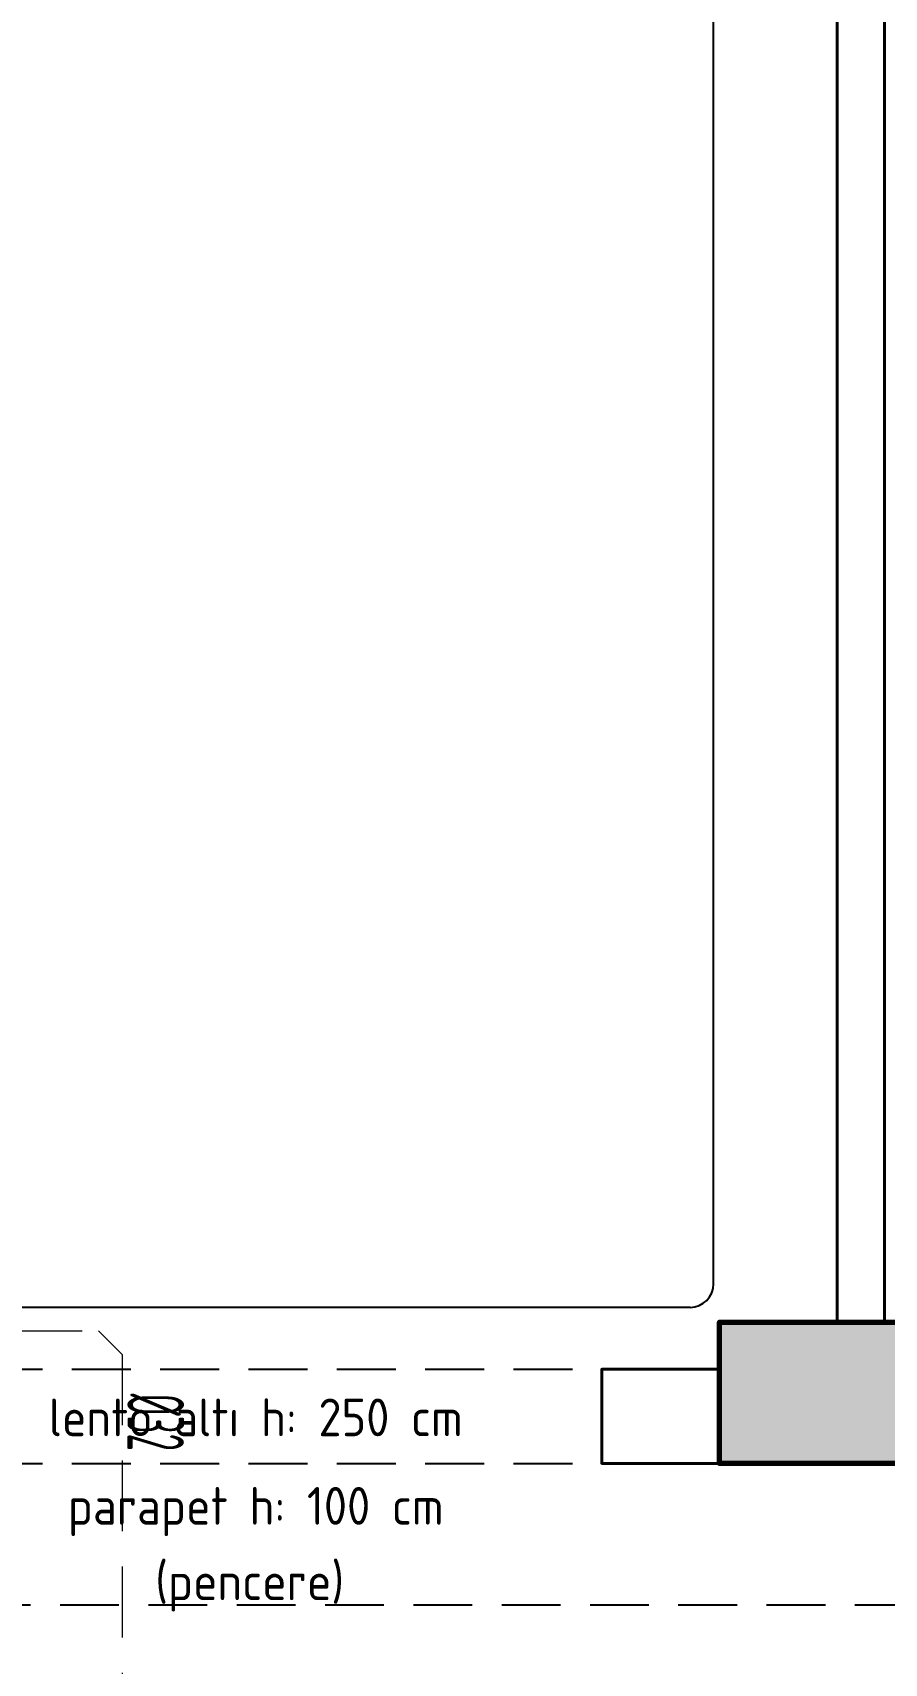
# Model space of a CAD drawing. Header units: centimetres. Extents: x 31 to 22766, y 238 to 3306.
# Drawn here: x 3101.2 to 3282, y 759.6 to 1105.5 of the extents above; entities that cross this region are included whole.
import ezdxf
from ezdxf.enums import TextEntityAlignment as Align
from ezdxf.xclip import XClip

# ---------------------------------------------------------------- set-up
doc = ezdxf.new("R2010")
doc.units = ezdxf.units.CM
doc.header["$XCLIPFRAME"] = 0
for name, pattern in [('ACAD_ISO07W100', [3, 0, -3]), ('DASHED', [0.75, 0.5, -0.25]), ('HIDDEN', [0.375, 0.25, -0.125])]:
    doc.linetypes.add(name, pattern=pattern)
for name, color, linetype, lineweight in [('00_BORDA_BETONARME', 5, 'Continuous', 70), ('00_BORDA_DUVAR', 8, 'Continuous', 40), ('00_BORDA_SIVA', 5, 'Continuous', 25), ('00_BORDA_TARAMA', 5, 'Continuous', 9), ('M-HVAC-VRF DRENAJ HATTI', 6, 'DASHED', 5), ('YAZI1', 8, 'Continuous', 5)]:
    doc.layers.add(name, color=color, linetype=linetype, lineweight=lineweight)
for name, color, linetype in [('izdüşüm', 8, 'ACAD_ISO07W100'), ('M-ST-YAĞMUR SUYU', 6, 'RAINWATER'), ('M-VRF-BORU', 3, 'Continuous')]:
    doc.layers.add(name, color=color, linetype=linetype)
doc.styles.get("Standard").update_dxf_attribs({"font": 'GENISO.shx'})
doc.styles.add('style1', font='GENISO.shx', dxfattribs={"height": 80})
doc.linetypes.add('RAINWATER', pattern='A,6,-0.4,[") )",Standard,S=1,R=0,X=-0.1,Y=-0.5],-1.1', length=7.5)

# ---------------------------------------------------------------- blocks, each defined once
blk = doc.blocks.new('BETONARME PLANI')
at = {"layer": '00_BORDA_TARAMA'}
h = blk.add_hatch(dxfattribs=at)
h.set_pattern_fill('ANSI36', color=256)
h.set_pattern_definition([(45, (25862.2684, -18283.2323), (1.68379802, 6.1739261), [7.9375, -1.5875, 0, -1.5875])])
h.paths.add_polyline_path([(37985.64, 1232.62), (37985.64, 1202.62), (37925.64, 1202.62), (37925.64, 1232.62)])
h.paths.add_polyline_path([(37955.64, 902.62), (37985.64, 902.62), (37985.64, 842.62), (37955.64, 842.62)])
h.paths.add_polyline_path([(37985.64, 1792.62), (37985.64, 1762.62), (37925.64, 1762.62), (37925.64, 1792.62)])
h.paths.add_polyline_path([(37090.64, 842.62), (37130.64, 842.62), (37130.64, 882.62), (37090.64, 882.62)])
h.paths.add_polyline_path([(37985.64, 352.62), (37985.64, 322.62), (37925.64, 322.62), (37925.64, 352.62)])
h.paths.add_polyline_path([(37090.64, 1272.62), (37130.64, 1272.62), (37130.64, 1312.62), (37090.64, 1312.62)])
h.paths.add_polyline_path([(37555.64, 1302.62), (37585.64, 1302.62), (37585.64, 1202.62), (37555.64, 1202.62)])
h.paths.add_polyline_path([(37100.64, 382.62), (37130.64, 382.62), (37130.64, 322.62), (37100.64, 322.62)])
h.paths.add_polyline_path([(37130.64, 1752.62), (37130.64, 1792.62), (37100.64, 1792.62), (37100.64, 1752.62)])
h.paths.add_polyline_path([(37585.64, 352.62), (37585.64, 322.62), (37525.64, 322.62), (37525.64, 352.62)])
h.paths.add_polyline_path([(37585.64, 842.62), (37560.64, 842.62), (37560.64, 992.62), (37585.64, 992.62)])
h.paths.add_polyline_path([(36035.64, 382.62), (36065.64, 382.62), (36065.64, 322.62), (36035.64, 322.62)])
h.paths.add_polyline_path([(36645.64, 1792.62), (36675.64, 1792.62), (36675.64, 1732.62), (36645.64, 1732.62)])
h.paths.add_polyline_path([(35505.64, 382.62), (35535.64, 382.62), (35535.64, 322.62), (35505.64, 322.62)])
h.paths.add_polyline_path([(36065.64, 1792.62), (36065.64, 1767.62), (35915.64, 1767.62), (35915.64, 1792.62)])
h.paths.add_polyline_path([(37585.64, 1792.62), (37585.64, 1762.62), (37525.64, 1762.62), (37525.64, 1792.62)])
h.paths.add_polyline_path([(36645.64, 382.62), (36675.64, 382.62), (36675.64, 322.62), (36645.64, 322.62)])
h.paths.add_polyline_path([(36645.64, 902.62), (36675.64, 902.62), (36675.64, 842.62), (36645.64, 842.62)])
h.paths.add_polyline_path([(36065.64, 1297.62), (36065.64, 1272.62), (35915.64, 1272.62), (35915.64, 1297.62)])
h.paths.add_polyline_path([(35565.64, 1302.62), (35565.64, 1272.62), (35505.64, 1272.62), (35505.64, 1302.62)])
h.paths.add_polyline_path([(36035.64, 902.62), (36065.64, 902.62), (36065.64, 842.62), (36035.64, 842.62)])
h.paths.add_polyline_path([(35505.64, 902.62), (35535.64, 902.62), (35535.64, 842.62), (35505.64, 842.62)])
h.paths.add_polyline_path([(34925.64, 352.62), (34925.64, 322.62), (34865.64, 322.62), (34865.64, 352.62)])
h.paths.add_polyline_path([(34865.64, 992.62), (34890.64, 992.62), (34890.64, 842.62), (34865.64, 842.62)])
h.paths.add_polyline_path([(34925.64, 1792.62), (34925.64, 1762.62), (34865.64, 1762.62), (34865.64, 1792.62)])
h.paths.add_polyline_path([(34925.64, 1302.62), (34925.64, 1272.62), (34865.64, 1272.62), (34865.64, 1302.62)])
h.paths.add_polyline_path([(36645.64, 1332.62), (36675.64, 1332.62), (36675.64, 1272.62), (36645.64, 1272.62)])
h.paths.add_polyline_path([(35505.64, 1762.62), (35505.64, 1792.62), (35565.64, 1792.62), (35565.64, 1762.62)])
at = {"layer": '00_BORDA_BETONARME', "lineweight": 70, "ltscale": 3}
blk.add_lwpolyline([(37585.64, 352.62), (37585.64, 322.62), (37525.64, 322.62), (37525.64, 352.62)], close=True, dxfattribs=at)
blk = doc.blocks.new('DUVAR PLANI')
at = {"layer": '00_BORDA_DUVAR', "lineweight": 40}
blk.add_line((37560.64, 5352.62), (37560.64, 5842.62), dxfattribs=at)
blk.add_lwpolyline([(37550.64, 5352.62), (37550.64, 6302.62), (37555.64, 6302.62)], dxfattribs=at)
at = {"layer": '00_BORDA_DUVAR', "lineweight": 40, "extrusion": (1.81127e-16, 0, -1)}
blk.add_lwpolyline([(-37525.64, 5342.62), (-37500.64, 5342.62), (-37500.64, 5322.62), (-37525.64, 5322.62)], dxfattribs=at)
at = {"layer": '00_BORDA_SIVA', "color": 251, "linetype": 'HIDDEN', "ltscale": 50}
for p, q in [((37350.64, 5342.62), (37500.64, 5342.62)), ((37350.64, 5322.62), (37500.64, 5322.62))]:
    blk.add_line(p, q, dxfattribs=at)
blk.add_blockref('BETONARME PLANI', (0, 5000))
blk = doc.blocks.new('G$CCD2FF134')
at = {"layer": 'M-HVAC-VRF DRENAJ HATTI', "ltscale": 30}
for p, q in [((-610.27, -1441.88), (-591.84, -1441.88)), ((-591.84, -1441.88), (-586.84, -1446.88)), ((-586.84, -1446.88), (-586.83, -1651.39))]:
    blk.add_line(p, q, dxfattribs=at)
at = {"layer": 'M-VRF-BORU'}
for p, q in [((-461.25, -1431.88), (-461.25, -398.1)), ((-466.25, -1436.88), (-613.17, -1436.88))]:
    blk.add_line(p, q, dxfattribs=at)
blk.add_arc((-466.25, -1431.88), 5, 270, 0, dxfattribs=at)
at = {"layer": 'M-ST-YAĞMUR SUYU', "color": 7, "linetype": 'Continuous', "width": 0.5}
blk.add_text('Ø32', height=12, rotation=270, dxfattribs=at).set_placement((-579.69, -1461.27), align=Align.MIDDLE)

msp = doc.modelspace()

# ---------------------------------------------------------------- linework, layer by layer
at = {"layer": 'izdüşüm', "color": 251, "linetype": 'HIDDEN', "ltscale": 50}
msp.add_lwpolyline([(557.03, 772.03), (3737.03, 772.03), (3737.03, 2302.03), (557.03, 2302.03)], close=True, dxfattribs=at)

# ---------------------------------------------------------------- block references
ref = msp.add_blockref('G$CCD2FF134', (3707.03, 2272.03))
XClip(ref).set_block_clipping_path([(-3470.0000000001, -1889.9999999982), (349.9999999999, 300.0000000019)])
msp.add_blockref('DUVAR PLANI', (-34278.61, -4520.59))

# ---------------------------------------------------------------- texts
at = {"layer": 'YAZI1', "char_height": 8, "attachment_point": 1, "style": 'style1'}
for s, insert, width in [('\\pxsm1,qc;lento altı h: 250 cm', (2582.79, 815.81), 1131.5727), ('\\pxsm1,qc;parapet h: 100 cm', (2582.79, 797.04), 1131.5727), ('\\pxsm1,qc;(pencere)', (3092.65, 781.04), 109.2793)]:
    msp.add_mtext(s, dxfattribs=dict(at, insert=insert, width=width))

doc.saveas('drawing.dxf')
